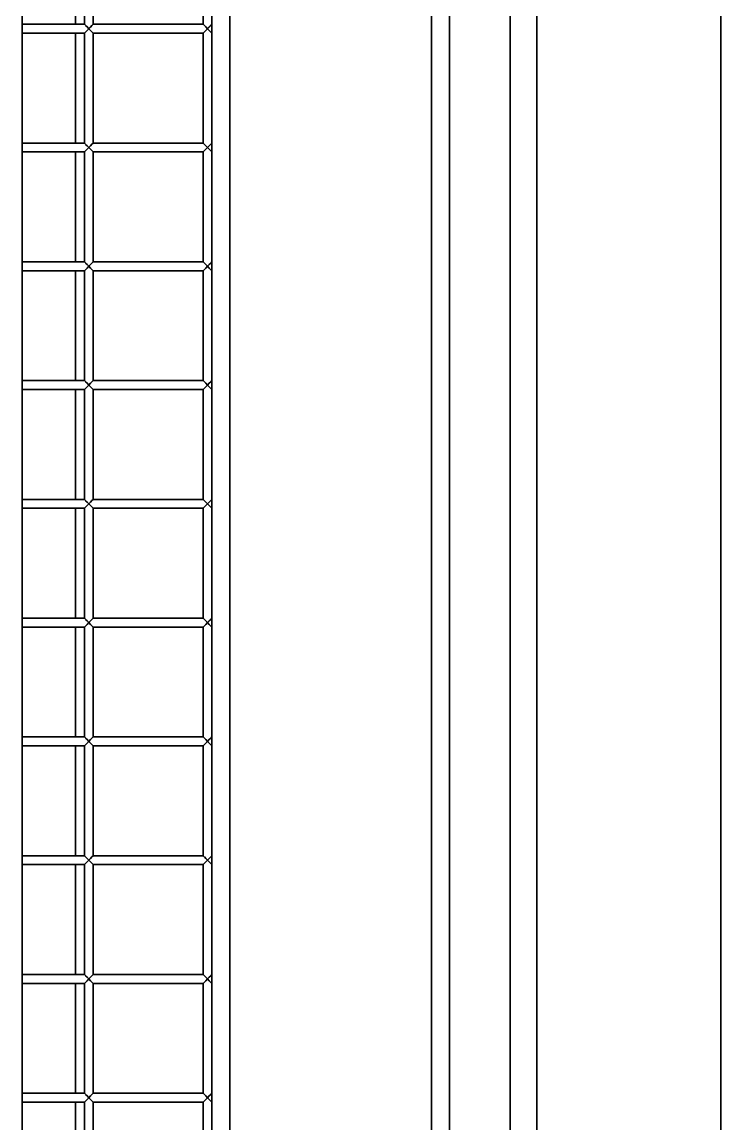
# Model space of a CAD drawing. Header units: millimetres. Extents: x 32496 to 166256, y 3504 to 23939.
# Drawn here: x 71495 to 71730.5, y 13842.3 to 14213.4 of the extents above; entities that cross this region are included whole.
import ezdxf

# ---------------------------------------------------------------- set-up
doc = ezdxf.new("R2010")
doc.units = ezdxf.units.MM
doc.layers.get('0').update_dxf_attribs({"lineweight": 35})

# ---------------------------------------------------------------- blocks, each defined once
blk = doc.blocks.new('8-1250')
at = {"linetype": 'Continuous'}
for p, q in [((-1377.63, -34671.29), (-1377.63, -32152.29)), ((-1315.63, -34671.29), (-1315.63, -32152.29)), ((-1386.63, -34591.29), (-1386.63, -32232.29)), ((-1481.13, -32251.79), (-1481.13, -34571.79)), ((-1413.13, -34571.79), (-1413.13, -32251.79)), ((-1407.13, -32251.79), (-1407.13, -34571.79)), ((-1551.13, -32393.79), (-1551.13, -33324.79)), ((-1487.13, -33311.79), (-1487.13, -32408.79)), ((-1533.13, -32758.79), (-1533.13, -32721.79)), ((-1530.13, -32721.79), (-1530.13, -32758.79)), ((-1527.13, -32721.79), (-1527.13, -32758.79)), ((-1490.13, -32721.79), (-1490.13, -32758.79)), ((-1551.13, -32758.79), (-1530.13, -32758.79)), ((-1530.13, -32761.79), (-1527.13, -32758.79)), ((-1530.13, -32758.79), (-1527.13, -32761.79)), ((-1529.22, -32760.88), (-1528.63, -32760.29)), ((-1527.13, -32758.79), (-1527.56, -32759.22)), ((-1527.13, -32758.79), (-1490.13, -32758.79)), ((-1490.13, -32761.79), (-1487.13, -32758.79)), ((-1490.13, -32758.79), (-1487.13, -32761.79)), ((-1489.22, -32760.88), (-1488.63, -32760.29)), ((-1487.13, -32758.79), (-1487.56, -32759.22)), ((-1551.13, -32761.79), (-1530.13, -32761.79)), ((-1533.13, -32798.79), (-1533.13, -32761.79)), ((-1530.13, -32761.79), (-1530.13, -32798.79)), ((-1530.01, -32761.67), (-1529.22, -32760.88)), ((-1527.13, -32761.79), (-1527.13, -32798.79)), ((-1527.13, -32761.79), (-1490.13, -32761.79)), ((-1490.13, -32761.79), (-1490.13, -32798.79)), ((-1490.01, -32761.67), (-1489.22, -32760.88)), ((-1551.13, -32798.79), (-1530.13, -32798.79)), ((-1530.13, -32801.79), (-1527.13, -32798.79)), ((-1530.13, -32798.79), (-1527.13, -32801.79)), ((-1530.01, -32801.67), (-1529.22, -32800.88)), ((-1529.22, -32800.88), (-1528.63, -32800.29)), ((-1527.13, -32798.79), (-1527.56, -32799.22)), ((-1527.13, -32798.79), (-1490.13, -32798.79)), ((-1490.13, -32801.79), (-1487.13, -32798.79)), ((-1490.13, -32798.79), (-1487.13, -32801.79)), ((-1490.01, -32801.67), (-1489.22, -32800.88)), ((-1489.22, -32800.88), (-1488.63, -32800.29)), ((-1487.13, -32798.79), (-1487.56, -32799.22)), ((-1551.13, -32801.79), (-1530.13, -32801.79)), ((-1533.13, -32838.79), (-1533.13, -32801.79)), ((-1530.13, -32801.79), (-1530.13, -32838.79)), ((-1527.13, -32801.79), (-1527.13, -32838.79)), ((-1527.13, -32801.79), (-1490.13, -32801.79)), ((-1490.13, -32801.79), (-1490.13, -32838.79)), ((-1551.13, -32838.79), (-1530.13, -32838.79)), ((-1551.13, -32841.79), (-1530.13, -32841.79)), ((-1533.13, -32878.79), (-1533.13, -32841.79)), ((-1530.13, -32841.79), (-1527.13, -32838.79)), ((-1530.13, -32838.79), (-1527.13, -32841.79)), ((-1530.13, -32841.79), (-1530.13, -32878.79)), ((-1530.01, -32841.67), (-1529.22, -32840.88)), ((-1529.22, -32840.88), (-1528.63, -32840.29)), ((-1527.13, -32838.79), (-1527.56, -32839.22)), ((-1527.13, -32838.79), (-1490.13, -32838.79)), ((-1527.13, -32841.79), (-1527.13, -32878.79)), ((-1527.13, -32841.79), (-1490.13, -32841.79)), ((-1490.13, -32841.79), (-1487.13, -32838.79)), ((-1490.13, -32838.79), (-1487.13, -32841.79)), ((-1490.13, -32841.79), (-1490.13, -32878.79)), ((-1490.01, -32841.67), (-1489.22, -32840.88)), ((-1489.22, -32840.88), (-1488.63, -32840.29)), ((-1487.13, -32838.79), (-1487.56, -32839.22)), ((-1551.13, -32878.79), (-1530.13, -32878.79)), ((-1530.13, -32881.79), (-1527.13, -32878.79)), ((-1530.13, -32878.79), (-1527.13, -32881.79)), ((-1527.13, -32878.79), (-1527.56, -32879.22)), ((-1527.13, -32878.79), (-1490.13, -32878.79)), ((-1490.13, -32881.79), (-1487.13, -32878.79)), ((-1490.13, -32878.79), (-1487.13, -32881.79)), ((-1487.13, -32878.79), (-1487.56, -32879.22)), ((-1551.13, -32881.79), (-1530.13, -32881.79)), ((-1533.13, -32918.79), (-1533.13, -32881.79)), ((-1530.13, -32881.79), (-1530.13, -32918.79)), ((-1530.01, -32881.67), (-1529.22, -32880.88)), ((-1529.22, -32880.88), (-1528.63, -32880.29)), ((-1527.13, -32881.79), (-1527.13, -32918.79)), ((-1527.13, -32881.79), (-1490.13, -32881.79)), ((-1490.13, -32881.79), (-1490.13, -32918.79)), ((-1490.01, -32881.67), (-1489.22, -32880.88)), ((-1489.22, -32880.88), (-1488.63, -32880.29)), ((-1551.13, -32918.79), (-1530.13, -32918.79)), ((-1530.13, -32921.79), (-1527.13, -32918.79)), ((-1530.13, -32918.79), (-1527.13, -32921.79)), ((-1527.13, -32918.79), (-1527.56, -32919.22)), ((-1527.13, -32918.79), (-1490.13, -32918.79)), ((-1490.13, -32921.79), (-1487.13, -32918.79)), ((-1490.13, -32918.79), (-1487.13, -32921.79)), ((-1487.13, -32918.79), (-1487.56, -32919.22)), ((-1551.13, -32921.79), (-1530.13, -32921.79)), ((-1533.13, -32958.79), (-1533.13, -32921.79)), ((-1530.13, -32921.79), (-1530.13, -32958.79)), ((-1530.01, -32921.67), (-1529.22, -32920.88)), ((-1529.22, -32920.88), (-1528.63, -32920.29)), ((-1527.13, -32921.79), (-1527.13, -32958.79)), ((-1527.13, -32921.79), (-1490.13, -32921.79)), ((-1490.13, -32921.79), (-1490.13, -32958.79)), ((-1490.01, -32921.67), (-1489.22, -32920.88)), ((-1489.22, -32920.88), (-1488.63, -32920.29)), ((-1551.13, -32958.79), (-1530.13, -32958.79)), ((-1530.13, -32961.79), (-1527.13, -32958.79)), ((-1530.13, -32958.79), (-1527.13, -32961.79)), ((-1530.01, -32961.67), (-1529.22, -32960.88)), ((-1529.22, -32960.88), (-1528.63, -32960.29)), ((-1527.13, -32958.79), (-1527.56, -32959.22)), ((-1527.13, -32958.79), (-1490.13, -32958.79)), ((-1490.13, -32961.79), (-1487.13, -32958.79)), ((-1490.13, -32958.79), (-1487.13, -32961.79)), ((-1490.01, -32961.67), (-1489.22, -32960.88)), ((-1489.22, -32960.88), (-1488.63, -32960.29)), ((-1487.13, -32958.79), (-1487.56, -32959.22)), ((-1551.13, -32961.79), (-1530.13, -32961.79)), ((-1533.13, -32998.79), (-1533.13, -32961.79)), ((-1530.13, -32961.79), (-1530.13, -32998.79)), ((-1527.13, -32961.79), (-1527.13, -32998.79)), ((-1527.13, -32961.79), (-1490.13, -32961.79)), ((-1490.13, -32961.79), (-1490.13, -32998.79)), ((-1551.13, -32998.79), (-1530.13, -32998.79)), ((-1530.13, -33001.79), (-1527.13, -32998.79)), ((-1530.13, -32998.79), (-1527.13, -33001.79)), ((-1530.01, -33001.67), (-1529.22, -33000.88)), ((-1529.22, -33000.88), (-1528.63, -33000.29)), ((-1527.13, -32998.79), (-1527.56, -32999.22)), ((-1527.13, -32998.79), (-1490.13, -32998.79)), ((-1490.13, -33001.79), (-1487.13, -32998.79)), ((-1490.13, -32998.79), (-1487.13, -33001.79)), ((-1490.01, -33001.67), (-1489.22, -33000.88)), ((-1489.22, -33000.88), (-1488.63, -33000.29)), ((-1487.13, -32998.79), (-1487.56, -32999.22)), ((-1551.13, -33001.79), (-1530.13, -33001.79)), ((-1533.13, -33038.79), (-1533.13, -33001.79)), ((-1530.13, -33001.79), (-1530.13, -33038.79)), ((-1527.13, -33001.79), (-1527.13, -33038.79)), ((-1527.13, -33001.79), (-1490.13, -33001.79)), ((-1490.13, -33001.79), (-1490.13, -33038.79)), ((-1551.13, -33038.79), (-1530.13, -33038.79)), ((-1530.13, -33041.79), (-1527.13, -33038.79)), ((-1530.13, -33038.79), (-1527.13, -33041.79)), ((-1527.13, -33038.79), (-1527.56, -33039.22)), ((-1527.13, -33038.79), (-1490.13, -33038.79)), ((-1490.13, -33041.79), (-1487.13, -33038.79)), ((-1490.13, -33038.79), (-1487.13, -33041.79)), ((-1487.13, -33038.79), (-1487.56, -33039.22)), ((-1551.13, -33041.79), (-1530.13, -33041.79)), ((-1533.13, -33078.79), (-1533.13, -33041.79)), ((-1530.13, -33041.79), (-1530.13, -33078.79)), ((-1530.01, -33041.67), (-1529.22, -33040.88)), ((-1529.22, -33040.88), (-1528.63, -33040.29)), ((-1527.13, -33041.79), (-1527.13, -33078.79)), ((-1527.13, -33041.79), (-1490.13, -33041.79)), ((-1490.13, -33041.79), (-1490.13, -33078.79)), ((-1490.01, -33041.67), (-1489.22, -33040.88)), ((-1489.22, -33040.88), (-1488.63, -33040.29)), ((-1551.13, -33078.79), (-1530.13, -33078.79)), ((-1530.13, -33081.79), (-1527.13, -33078.79)), ((-1530.13, -33078.79), (-1527.13, -33081.79)), ((-1527.13, -33078.79), (-1527.56, -33079.22)), ((-1527.13, -33078.79), (-1490.13, -33078.79)), ((-1490.13, -33081.79), (-1487.13, -33078.79)), ((-1490.13, -33078.79), (-1487.13, -33081.79)), ((-1487.13, -33078.79), (-1487.56, -33079.22)), ((-1551.13, -33081.79), (-1530.13, -33081.79)), ((-1533.13, -33118.79), (-1533.13, -33081.79)), ((-1530.13, -33081.79), (-1530.13, -33118.79)), ((-1530.01, -33081.67), (-1529.22, -33080.88)), ((-1529.22, -33080.88), (-1528.63, -33080.29)), ((-1527.13, -33081.79), (-1527.13, -33118.79)), ((-1527.13, -33081.79), (-1490.13, -33081.79)), ((-1490.13, -33081.79), (-1490.13, -33118.79)), ((-1490.01, -33081.67), (-1489.22, -33080.88)), ((-1489.22, -33080.88), (-1488.63, -33080.29)), ((-1551.13, -33118.79), (-1530.13, -33118.79)), ((-1530.13, -33121.79), (-1527.13, -33118.79)), ((-1530.13, -33118.79), (-1527.13, -33121.79)), ((-1529.22, -33120.88), (-1528.63, -33120.29)), ((-1527.13, -33118.79), (-1527.56, -33119.22)), ((-1527.13, -33118.79), (-1490.13, -33118.79)), ((-1490.13, -33121.79), (-1487.13, -33118.79)), ((-1490.13, -33118.79), (-1487.13, -33121.79)), ((-1489.22, -33120.88), (-1488.63, -33120.29)), ((-1487.13, -33118.79), (-1487.56, -33119.22)), ((-1551.13, -33121.79), (-1530.13, -33121.79)), ((-1533.13, -33158.79), (-1533.13, -33121.79)), ((-1530.13, -33121.79), (-1530.13, -33158.79)), ((-1530.01, -33121.67), (-1529.22, -33120.88)), ((-1527.13, -33121.79), (-1527.13, -33158.79)), ((-1527.13, -33121.79), (-1490.13, -33121.79)), ((-1490.13, -33121.79), (-1490.13, -33158.79)), ((-1490.01, -33121.67), (-1489.22, -33120.88))]:
    blk.add_line(p, q, dxfattribs=at)
for points in [[(-1528.63, -32760.29), (-1529.21, -32759.7), (-1529.69, -32759.23)], [(-1527.56, -32759.22), (-1528.05, -32759.71), (-1528.63, -32760.29)], [(-1528.63, -32760.29), (-1528.04, -32760.88), (-1527.57, -32761.35), (-1527.13, -32761.79)], [(-1488.63, -32760.29), (-1489.21, -32759.7), (-1489.69, -32759.23)], [(-1487.56, -32759.22), (-1488.05, -32759.71), (-1488.63, -32760.29)], [(-1488.63, -32760.29), (-1488.04, -32760.88), (-1487.57, -32761.35), (-1487.13, -32761.79)], [(-1528.63, -32800.29), (-1529.21, -32799.7), (-1529.69, -32799.23)], [(-1527.56, -32799.22), (-1528.05, -32799.71), (-1528.63, -32800.29)], [(-1528.63, -32800.29), (-1528.04, -32800.88), (-1527.57, -32801.35), (-1527.13, -32801.79)], [(-1488.63, -32800.29), (-1489.21, -32799.7), (-1489.69, -32799.23)], [(-1487.56, -32799.22), (-1488.05, -32799.71), (-1488.63, -32800.29)], [(-1488.63, -32800.29), (-1488.04, -32800.88), (-1487.57, -32801.35), (-1487.13, -32801.79)], [(-1528.63, -32840.29), (-1529.21, -32839.7), (-1529.69, -32839.23)], [(-1527.56, -32839.22), (-1528.05, -32839.71), (-1528.63, -32840.29)], [(-1528.63, -32840.29), (-1528.04, -32840.88), (-1527.57, -32841.35), (-1527.13, -32841.79)], [(-1488.63, -32840.29), (-1489.21, -32839.7), (-1489.69, -32839.23)], [(-1487.56, -32839.22), (-1488.05, -32839.71), (-1488.63, -32840.29)], [(-1488.63, -32840.29), (-1488.04, -32840.88), (-1487.57, -32841.35), (-1487.13, -32841.79)], [(-1528.63, -32880.29), (-1529.21, -32879.7), (-1529.69, -32879.23)], [(-1527.56, -32879.22), (-1528.05, -32879.71), (-1528.63, -32880.29)], [(-1488.63, -32880.29), (-1489.21, -32879.7), (-1489.69, -32879.23)], [(-1487.56, -32879.22), (-1488.05, -32879.71), (-1488.63, -32880.29)], [(-1528.63, -32880.29), (-1528.04, -32880.88), (-1527.57, -32881.35), (-1527.13, -32881.79)], [(-1488.63, -32880.29), (-1488.04, -32880.88), (-1487.57, -32881.35), (-1487.13, -32881.79)], [(-1528.63, -32920.29), (-1529.21, -32919.7), (-1529.69, -32919.23)], [(-1527.56, -32919.22), (-1528.05, -32919.71), (-1528.63, -32920.29)], [(-1488.63, -32920.29), (-1489.21, -32919.7), (-1489.69, -32919.23)], [(-1487.56, -32919.22), (-1488.05, -32919.71), (-1488.63, -32920.29)], [(-1528.63, -32920.29), (-1528.04, -32920.88), (-1527.57, -32921.35), (-1527.13, -32921.79)], [(-1488.63, -32920.29), (-1488.04, -32920.88), (-1487.57, -32921.35), (-1487.13, -32921.79)], [(-1528.63, -32960.29), (-1529.21, -32959.7), (-1529.69, -32959.23)], [(-1527.56, -32959.22), (-1528.05, -32959.71), (-1528.63, -32960.29)], [(-1528.63, -32960.29), (-1528.04, -32960.88), (-1527.57, -32961.35), (-1527.13, -32961.79)], [(-1488.63, -32960.29), (-1489.21, -32959.7), (-1489.69, -32959.23)], [(-1487.56, -32959.22), (-1488.05, -32959.71), (-1488.63, -32960.29)], [(-1488.63, -32960.29), (-1488.04, -32960.88), (-1487.57, -32961.35), (-1487.13, -32961.79)], [(-1528.63, -33000.29), (-1529.21, -32999.7), (-1529.69, -32999.23)], [(-1527.56, -32999.22), (-1528.05, -32999.71), (-1528.63, -33000.29)], [(-1528.63, -33000.29), (-1528.04, -33000.88), (-1527.57, -33001.35), (-1527.13, -33001.79)], [(-1488.63, -33000.29), (-1489.21, -32999.7), (-1489.69, -32999.23)], [(-1487.56, -32999.22), (-1488.05, -32999.71), (-1488.63, -33000.29)], [(-1488.63, -33000.29), (-1488.04, -33000.88), (-1487.57, -33001.35), (-1487.13, -33001.79)], [(-1528.63, -33040.29), (-1529.21, -33039.7), (-1529.69, -33039.23)], [(-1527.56, -33039.22), (-1528.05, -33039.71), (-1528.63, -33040.29)], [(-1528.63, -33040.29), (-1528.04, -33040.88), (-1527.57, -33041.35), (-1527.13, -33041.79)], [(-1488.63, -33040.29), (-1489.21, -33039.7), (-1489.69, -33039.23)], [(-1487.56, -33039.22), (-1488.05, -33039.71), (-1488.63, -33040.29)], [(-1488.63, -33040.29), (-1488.04, -33040.88), (-1487.57, -33041.35)], [(-1528.63, -33080.29), (-1529.21, -33079.7), (-1529.69, -33079.23)], [(-1527.56, -33079.22), (-1528.05, -33079.71), (-1528.63, -33080.29)], [(-1488.63, -33080.29), (-1489.21, -33079.7), (-1489.69, -33079.23)], [(-1487.56, -33079.22), (-1488.05, -33079.71), (-1488.63, -33080.29)], [(-1528.63, -33080.29), (-1528.04, -33080.88), (-1527.57, -33081.35)], [(-1488.63, -33080.29), (-1488.04, -33080.88), (-1487.57, -33081.35), (-1487.24, -33081.67)], [(-1528.63, -33120.29), (-1529.21, -33119.7), (-1529.69, -33119.23)], [(-1527.56, -33119.22), (-1528.05, -33119.71), (-1528.63, -33120.29)], [(-1528.63, -33120.29), (-1528.04, -33120.88), (-1527.57, -33121.35), (-1527.24, -33121.67)], [(-1488.63, -33120.29), (-1489.21, -33119.7), (-1489.69, -33119.23)], [(-1487.56, -33119.22), (-1488.05, -33119.71), (-1488.63, -33120.29)], [(-1488.63, -33120.29), (-1488.04, -33120.88), (-1487.57, -33121.35), (-1487.24, -33121.67)]]:
    blk.add_lwpolyline(points, dxfattribs=at)

msp = doc.modelspace()

# ---------------------------------------------------------------- block references
at = {"color": 6}
msp.add_blockref('8-1250', (73046.131, 46971.457), dxfattribs=at)

doc.saveas('drawing.dxf')
